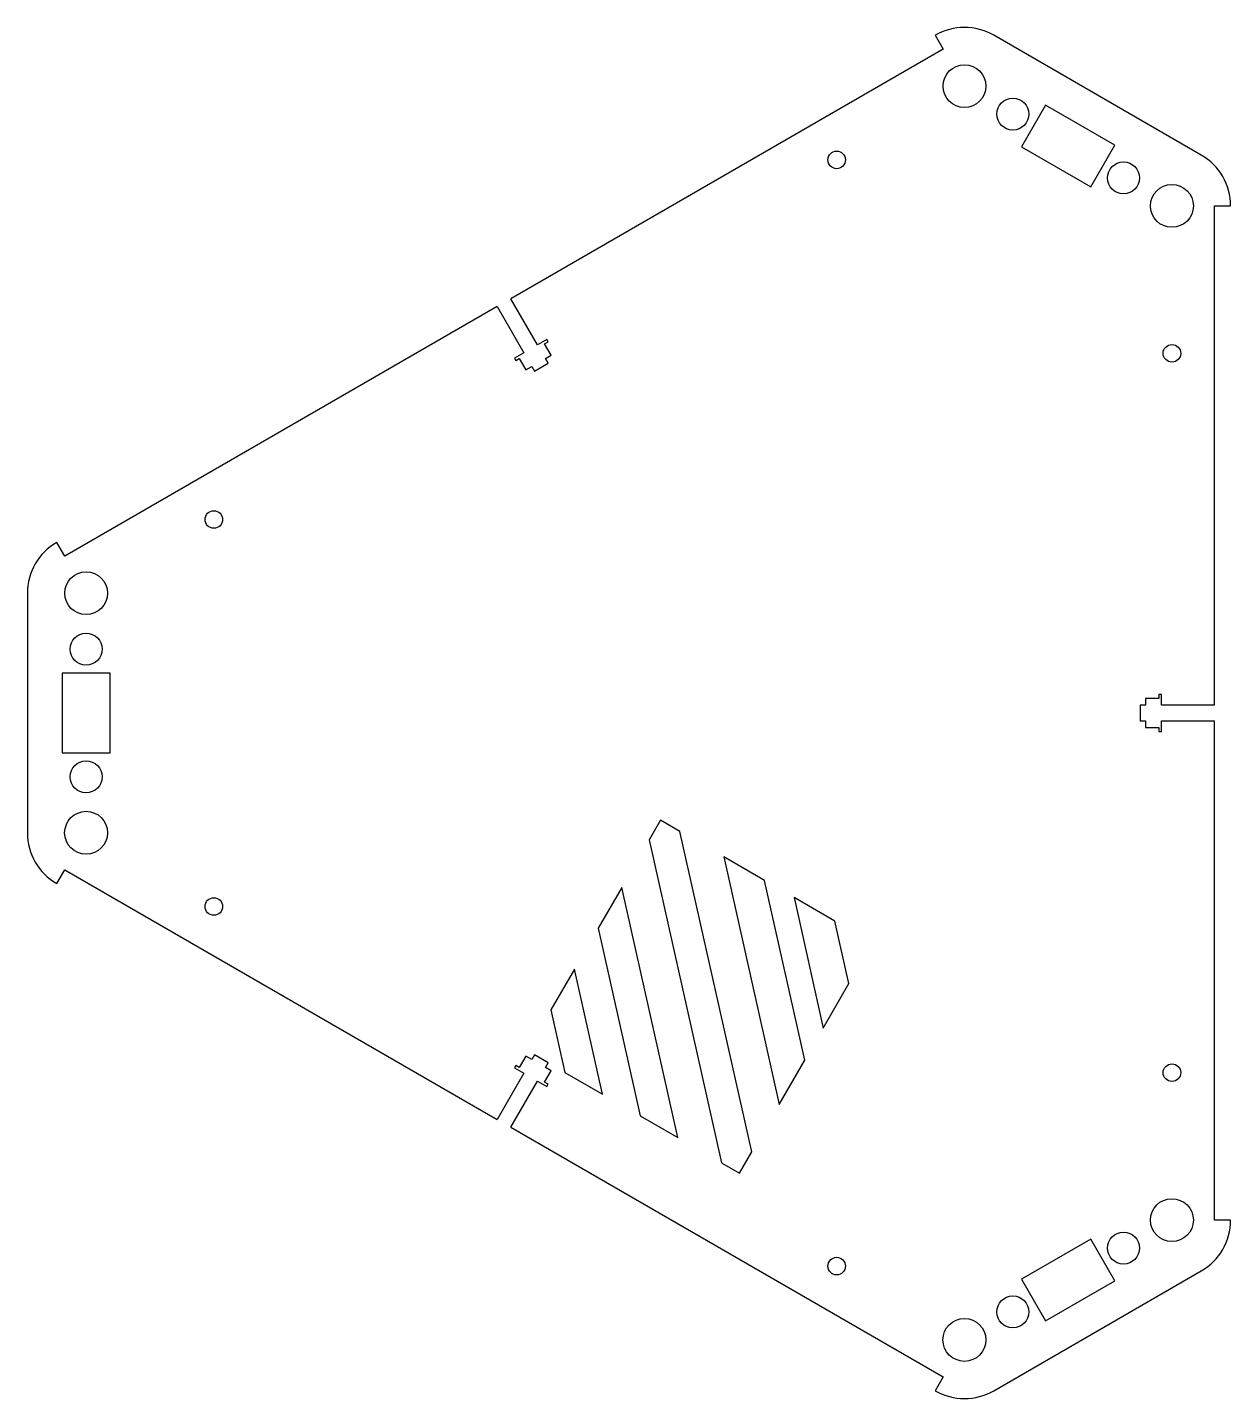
# Model space of a CAD drawing. Extents: x -134 to 92, y -129 to 129.
import ezdxf

# ---------------------------------------------------------------- set-up
doc = ezdxf.new("R2010")
doc.units = 0
doc.layers.get('0').update_dxf_attribs({"linetype": 'CONTINUOUS'})

msp = doc.modelspace()

# ---------------------------------------------------------------- linework, layer by layer
at = {"color": 7, "linetype": 'CONTINUOUS'}
for p, q in [((36.5, 127.32), (38, 124.72)), ((86.5, 104.82), (47.53, 127.32)), ((38, 124.72), (-43.22, 77.83)), ((57.25, 114.17), (52.75, 106.37)), ((70.25, 106.67), (57.25, 114.17)), ((52.75, 106.37), (65.75, 98.87)), ((65.75, 98.87), (70.25, 106.67)), ((89.01, 95.27), (92.01, 95.27)), ((89.01, 1.48), (89.01, 95.27)), ((-38.22, 69.17), (-43.22, 77.83)), ((-45.79, 76.35), (-127.01, 29.45)), ((-45.79, 76.35), (-40.79, 67.69)), ((-36.47, 70.18), (-38.22, 69.17)), ((-36.87, 69.37), (-36.22, 69.74)), ((-36.22, 69.74), (-36.47, 70.18)), ((-40.79, 67.69), (-42.54, 66.68)), ((-35.62, 67.2), (-36.87, 69.37)), ((-36.72, 66.57), (-35.62, 67.2)), ((-42.54, 66.68), (-42.29, 66.24)), ((-42.29, 66.24), (-41.64, 66.62)), ((-41.64, 66.62), (-40.39, 64.45)), ((-40.39, 64.45), (-39.29, 65.09)), ((-39.29, 65.09), (-38.79, 64.22)), ((-38.79, 64.22), (-36.22, 65.7)), ((-36.22, 65.7), (-36.72, 66.57)), ((-127.01, 29.45), (-128.51, 32.05)), ((-134.03, 22.5), (-134.03, -22.5)), ((-127.5, 7.5), (-127.5, -7.5)), ((-118.5, 7.5), (-127.5, 7.5)), ((-118.5, -7.5), (-118.5, 7.5)), ((78.51, 2.75), (76.01, 2.75)), ((76.01, 2.75), (76.01, 1.48)), ((79.01, 3.5), (78.51, 3.5)), ((78.51, 3.5), (78.51, 2.75)), ((79.01, 1.48), (79.01, 3.5)), ((76.01, 1.48), (75.01, 1.48)), ((75.01, 1.48), (75.01, -1.48)), ((89.01, 1.48), (79.01, 1.48)), ((75.01, -1.48), (76.01, -1.48)), ((76.01, -1.48), (76.01, -2.75)), ((79.01, -3.5), (79.01, -1.48)), ((79.01, -1.48), (89.01, -1.48)), ((89.01, -95.27), (89.01, -1.48)), ((76.01, -2.75), (78.51, -2.75)), ((78.51, -2.75), (78.51, -3.5)), ((78.51, -3.5), (79.01, -3.5)), ((-127.5, -7.5), (-118.5, -7.5)), ((-15.1, -20.16), (-17.23, -23.84)), ((-11.43, -22.28), (-15.1, -20.16)), ((2.04, -82.46), (-11.43, -22.28)), ((-17.23, -23.84), (-3.65, -84.51)), ((4.46, -31.45), (-3.21, -27.02)), ((-3.21, -27.02), (7.19, -73.54)), ((-128.51, -32.05), (-127.01, -29.45)), ((-127.01, -29.45), (-45.79, -76.35)), ((-22.38, -32.76), (-26.81, -40.44)), ((-11.86, -79.77), (-22.38, -32.76)), ((12.01, -65.2), (4.46, -31.45)), ((17.67, -39.08), (10, -34.65)), ((10, -34.65), (15.49, -59.18)), ((-26.81, -40.44), (-18.92, -75.69)), ((20.3, -50.83), (17.67, -39.08)), ((-31.24, -48.11), (-35.67, -55.79)), ((-25.98, -71.61), (-31.24, -48.11)), ((15.49, -59.18), (20.3, -50.83)), ((-35.67, -55.79), (-33.04, -67.54)), ((-38.79, -64.22), (-39.29, -65.09)), ((-36.22, -65.7), (-38.79, -64.22)), ((-42.29, -66.24), (-42.54, -66.68)), ((-42.54, -66.68), (-40.79, -67.69)), ((-41.64, -66.62), (-42.29, -66.24)), ((-40.39, -64.45), (-41.64, -66.62)), ((-39.29, -65.09), (-40.39, -64.45)), ((-36.72, -66.57), (-36.22, -65.7)), ((-35.62, -67.2), (-36.72, -66.57)), ((7.19, -73.54), (12.01, -65.2)), ((-40.79, -67.69), (-45.79, -76.35)), ((-43.22, -77.83), (-38.22, -69.17)), ((-38.22, -69.17), (-36.47, -70.18)), ((-36.87, -69.37), (-35.62, -67.2)), ((-36.22, -69.74), (-36.87, -69.37)), ((-33.04, -67.54), (-25.98, -71.61)), ((-36.47, -70.18), (-36.22, -69.74)), ((-18.92, -75.69), (-11.86, -79.77)), ((-43.22, -77.83), (38, -124.72)), ((-3.65, -84.51), (-0.27, -86.46)), ((-0.27, -86.46), (2.04, -82.46)), ((92.01, -95.27), (89.01, -95.27)), ((65.75, -98.87), (52.75, -106.37)), ((70.25, -106.67), (65.75, -98.87)), ((47.53, -127.32), (86.5, -104.82)), ((52.75, -106.37), (57.25, -114.17)), ((57.25, -114.17), (70.25, -106.67)), ((38, -124.72), (36.5, -127.32))]:
    msp.add_line(p, q, dxfattribs=at)
for centre, radius in [((42.01, 117.77), 4.02), ((51.11, 112.52), 3), ((18.01, 103.91), 1.65), ((71.89, 100.52), 3), ((80.99, 95.27), 4.03), ((80.99, 67.56), 1.65), ((-99, 36.36), 1.65), ((-123, 22.5), 4.02), ((-123, 12), 3), ((-123, -12), 3), ((-123, -22.5), 4.03), ((-99, -36.36), 1.65), ((80.99, -67.56), 1.65), ((80.99, -95.27), 4.03), ((71.89, -100.52), 3), ((18.01, -103.91), 1.65), ((51.11, -112.52), 3), ((42.01, -117.77), 4.03)]:
    msp.add_circle(centre, radius, dxfattribs=at)
for centre, radius, start, end in [((42.01, 117.77), 11.03, 60, 120), ((80.99, 95.27), 11.03, 0, 60), ((-123, 22.5), 11.02, 120, 180), ((-123, -22.5), 11.02, 180, 240), ((80.99, -95.27), 11.03, 300, 0), ((42.01, -117.77), 11.03, 240, 300)]:
    msp.add_arc(centre, radius, start, end, dxfattribs=at)

doc.saveas('drawing.dxf')
